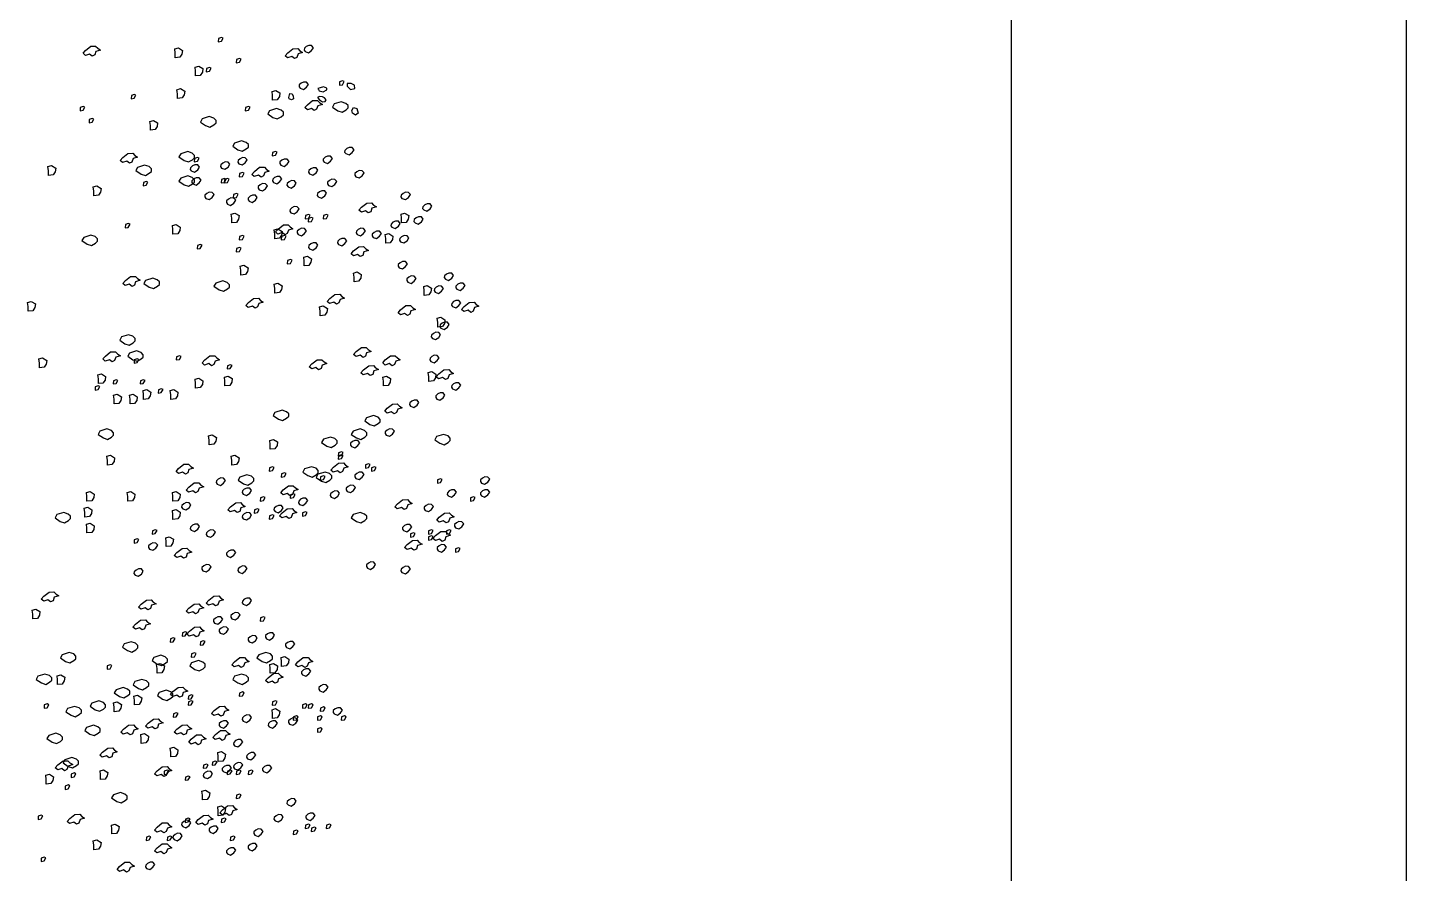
# Model space of a CAD drawing. Header units: millimetres. Extents: x 462666 to 1244237, y 2328025 to 3795663.
# Drawn here: x 1166056 to 1170595, y 2843573 to 2846356 of the extents above; entities that cross this region are included whole.
import ezdxf

# ---------------------------------------------------------------- set-up
doc = ezdxf.new("R2010")
doc.units = ezdxf.units.MM
doc.layers.add('arbre', color=250, linetype='Continuous')

# ---------------------------------------------------------------- blocks, each defined once
blk = doc.blocks.new('arbre3')
at = {"layer": 'arbre', "color": 252}
for points in [[(263.257, 32.114), (263.296, 32.121), (263.318, 32.16), (263.296, 32.169), (263.259, 32.156)], [(261.587, 32.006), (261.652, 32.058), (261.713, 32.06), (261.739, 32.032), (261.774, 32.01), (261.717, 31.993), (261.702, 31.949), (261.671, 31.934), (261.637, 31.96), (261.585, 31.943), (261.554, 31.969)], [(262.715, 31.913), (262.715, 31.971), (262.709, 32.024), (262.755, 32.037), (262.807, 32.004), (262.8, 31.958), (262.774, 31.919)], [(264.132, 31.974), (264.197, 32.026), (264.258, 32.028), (264.284, 32), (264.319, 31.978), (264.263, 31.961), (264.247, 31.917), (264.217, 31.902), (264.182, 31.928), (264.13, 31.911), (264.1, 31.937)], [(264.353, 31.991), (264.394, 31.976), (264.433, 32.004), (264.457, 32.039), (264.433, 32.067), (264.396, 32.069), (264.366, 32.054), (264.342, 32.032), (264.34, 32.01)], [(262.972, 31.685), (262.972, 31.744), (262.965, 31.796), (263.011, 31.809), (263.063, 31.776), (263.057, 31.731), (263.031, 31.691)], [(263.106, 31.736), (263.145, 31.743), (263.166, 31.782), (263.145, 31.791), (263.108, 31.778)], [(263.484, 31.85), (263.523, 31.856), (263.545, 31.895), (263.523, 31.904), (263.486, 31.891)], [(264.287, 31.528), (264.329, 31.513), (264.368, 31.541), (264.392, 31.576), (264.368, 31.604), (264.331, 31.607), (264.3, 31.591), (264.277, 31.57), (264.274, 31.548)], [(264.783, 31.567), (264.822, 31.574), (264.844, 31.613), (264.822, 31.622), (264.785, 31.609)], [(262.16, 31.396), (262.199, 31.403), (262.221, 31.442), (262.199, 31.45), (262.163, 31.437)], [(262.744, 31.4), (262.744, 31.459), (262.737, 31.511), (262.783, 31.524), (262.835, 31.491), (262.829, 31.446), (262.803, 31.407)], [(263.942, 31.378), (263.942, 31.437), (263.936, 31.489), (263.981, 31.502), (264.033, 31.47), (264.027, 31.424), (264.001, 31.385)], [(264.148, 31.411), (264.159, 31.461), (264.187, 31.457), (264.2, 31.428), (264.203, 31.396), (264.181, 31.385), (264.15, 31.394)], [(264.526, 31.496), (264.579, 31.483), (264.626, 31.509), (264.624, 31.53), (264.581, 31.548), (264.54, 31.535), (264.513, 31.526), (264.518, 31.513)], [(264.881, 31.554), (264.924, 31.513), (264.979, 31.524), (264.974, 31.567), (264.931, 31.589), (264.881, 31.587)], [(261.518, 31.245), (261.557, 31.251), (261.578, 31.291), (261.557, 31.299), (261.52, 31.286)], [(263.597, 31.245), (263.636, 31.251), (263.658, 31.291), (263.636, 31.299), (263.599, 31.286)], [(263.946, 31.16), (264.001, 31.143), (264.051, 31.171), (264.077, 31.195), (264.077, 31.226), (264.048, 31.254), (263.992, 31.273), (263.903, 31.245), (263.881, 31.206)], [(264.381, 31.322), (264.446, 31.374), (264.507, 31.376), (264.533, 31.348), (264.568, 31.326), (264.511, 31.309), (264.496, 31.265), (264.466, 31.25), (264.431, 31.276), (264.379, 31.259), (264.348, 31.285)], [(264.531, 31.381), (264.568, 31.357), (264.603, 31.363), (264.616, 31.385), (264.596, 31.407), (264.57, 31.422), (264.533, 31.424), (264.507, 31.411)], [(264.761, 31.246), (264.816, 31.229), (264.866, 31.257), (264.892, 31.281), (264.892, 31.311), (264.863, 31.339), (264.807, 31.359), (264.718, 31.331), (264.696, 31.292)], [(264.939, 31.248), (264.959, 31.287), (265.004, 31.274), (265.017, 31.215), (264.985, 31.189), (264.946, 31.215)], [(261.631, 31.094), (261.67, 31.1), (261.692, 31.139), (261.67, 31.148), (261.633, 31.135)], [(262.402, 31.001), (262.402, 31.06), (262.395, 31.112), (262.441, 31.125), (262.493, 31.092), (262.487, 31.047), (262.461, 31.008)], [(263.098, 31.059), (263.153, 31.041), (263.203, 31.07), (263.229, 31.094), (263.229, 31.124), (263.201, 31.152), (263.144, 31.172), (263.055, 31.144), (263.033, 31.104)], [(263.505, 30.754), (263.56, 30.736), (263.61, 30.765), (263.636, 30.788), (263.636, 30.819), (263.608, 30.847), (263.551, 30.867), (263.462, 30.838), (263.44, 30.799)], [(264.863, 30.706), (264.904, 30.69), (264.943, 30.719), (264.967, 30.753), (264.943, 30.782), (264.906, 30.784), (264.876, 30.769), (264.852, 30.747), (264.849, 30.725)], [(262.055, 30.656), (262.12, 30.709), (262.181, 30.711), (262.207, 30.682), (262.242, 30.661), (262.185, 30.643), (262.17, 30.6), (262.14, 30.585), (262.105, 30.611), (262.053, 30.593), (262.022, 30.619)], [(262.285, 30.449), (262.339, 30.431), (262.389, 30.459), (262.415, 30.483), (262.415, 30.514), (262.387, 30.542), (262.33, 30.562), (262.241, 30.533), (262.219, 30.494)], [(262.827, 30.618), (262.881, 30.601), (262.931, 30.629), (262.958, 30.653), (262.958, 30.683), (262.929, 30.712), (262.873, 30.731), (262.784, 30.703), (262.762, 30.664)], [(262.918, 30.488), (262.959, 30.472), (262.998, 30.501), (263.022, 30.535), (262.998, 30.564), (262.961, 30.566), (262.931, 30.551), (262.907, 30.529), (262.905, 30.507)], [(262.954, 30.602), (262.994, 30.609), (263.015, 30.648), (262.994, 30.657), (262.957, 30.644)], [(263.299, 30.524), (263.341, 30.509), (263.38, 30.537), (263.404, 30.572), (263.38, 30.6), (263.343, 30.602), (263.313, 30.587), (263.289, 30.565), (263.286, 30.543)], [(263.518, 30.578), (263.559, 30.563), (263.598, 30.591), (263.622, 30.626), (263.598, 30.654), (263.561, 30.657), (263.531, 30.641), (263.507, 30.62), (263.505, 30.598)], [(263.937, 30.678), (263.977, 30.685), (263.998, 30.724), (263.977, 30.732), (263.94, 30.719)], [(264.045, 30.56), (264.086, 30.545), (264.125, 30.573), (264.149, 30.608), (264.125, 30.636), (264.088, 30.638), (264.058, 30.623), (264.034, 30.602), (264.032, 30.58)], [(264.59, 30.597), (264.631, 30.581), (264.67, 30.61), (264.694, 30.644), (264.67, 30.673), (264.633, 30.675), (264.603, 30.66), (264.579, 30.638), (264.577, 30.616)], [(261.12, 30.432), (261.12, 30.49), (261.113, 30.542), (261.159, 30.555), (261.211, 30.523), (261.204, 30.477), (261.178, 30.438)], [(262.827, 30.313), (262.881, 30.296), (262.931, 30.324), (262.958, 30.348), (262.958, 30.378), (262.929, 30.406), (262.873, 30.426), (262.784, 30.398), (262.762, 30.359)], [(262.936, 30.324), (262.977, 30.309), (263.016, 30.337), (263.04, 30.372), (263.016, 30.4), (262.979, 30.402), (262.949, 30.387), (262.925, 30.365), (262.923, 30.344)], [(263.295, 30.338), (263.334, 30.344), (263.356, 30.383), (263.334, 30.392), (263.297, 30.379)], [(263.332, 30.338), (263.372, 30.344), (263.393, 30.383), (263.372, 30.392), (263.335, 30.379)], [(263.522, 30.413), (263.561, 30.42), (263.582, 30.459), (263.561, 30.468), (263.524, 30.455)], [(263.712, 30.481), (263.777, 30.534), (263.838, 30.536), (263.864, 30.507), (263.898, 30.486), (263.842, 30.468), (263.827, 30.425), (263.796, 30.41), (263.762, 30.436), (263.709, 30.418), (263.679, 30.444)], [(263.954, 30.342), (263.995, 30.327), (264.034, 30.355), (264.058, 30.39), (264.034, 30.418), (263.997, 30.42), (263.967, 30.405), (263.943, 30.384), (263.941, 30.362)], [(264.408, 30.451), (264.449, 30.436), (264.489, 30.464), (264.512, 30.499), (264.489, 30.527), (264.452, 30.529), (264.421, 30.514), (264.397, 30.493), (264.395, 30.471)], [(264.99, 30.415), (265.031, 30.4), (265.07, 30.428), (265.094, 30.463), (265.07, 30.491), (265.033, 30.493), (265.003, 30.478), (264.979, 30.456), (264.977, 30.434)], [(261.69, 30.175), (261.69, 30.234), (261.683, 30.286), (261.729, 30.299), (261.781, 30.266), (261.774, 30.221), (261.748, 30.182)], [(262.312, 30.3), (262.351, 30.307), (262.372, 30.346), (262.351, 30.354), (262.314, 30.341)], [(263.1, 30.142), (263.141, 30.127), (263.18, 30.155), (263.204, 30.19), (263.18, 30.218), (263.143, 30.221), (263.113, 30.205), (263.089, 30.184), (263.087, 30.162)], [(263.772, 30.251), (263.813, 30.236), (263.852, 30.264), (263.876, 30.299), (263.852, 30.327), (263.815, 30.33), (263.785, 30.314), (263.761, 30.293), (263.759, 30.271)], [(264.136, 30.288), (264.177, 30.273), (264.216, 30.301), (264.24, 30.336), (264.216, 30.364), (264.179, 30.366), (264.149, 30.351), (264.125, 30.329), (264.122, 30.307)], [(264.517, 30.161), (264.558, 30.145), (264.598, 30.174), (264.622, 30.208), (264.598, 30.237), (264.561, 30.239), (264.53, 30.224), (264.506, 30.202), (264.504, 30.18)], [(264.644, 30.306), (264.686, 30.291), (264.725, 30.319), (264.749, 30.354), (264.725, 30.382), (264.688, 30.384), (264.657, 30.369), (264.634, 30.347), (264.631, 30.325)], [(265.571, 30.142), (265.613, 30.127), (265.652, 30.155), (265.676, 30.19), (265.652, 30.218), (265.615, 30.221), (265.584, 30.205), (265.56, 30.184), (265.558, 30.162)], [(263.372, 30.07), (263.413, 30.055), (263.453, 30.083), (263.477, 30.118), (263.453, 30.146), (263.416, 30.148), (263.385, 30.133), (263.361, 30.111), (263.359, 30.089)], [(263.446, 30.149), (263.485, 30.155), (263.507, 30.195), (263.485, 30.203), (263.448, 30.19)], [(263.645, 30.106), (263.686, 30.091), (263.725, 30.119), (263.749, 30.154), (263.725, 30.182), (263.688, 30.184), (263.658, 30.169), (263.634, 30.147), (263.632, 30.126)], [(265.061, 30.032), (265.127, 30.084), (265.187, 30.086), (265.214, 30.058), (265.248, 30.036), (265.192, 30.019), (265.177, 29.975), (265.146, 29.96), (265.111, 29.986), (265.059, 29.969), (265.029, 29.995)], [(265.844, 29.997), (265.885, 29.982), (265.924, 30.01), (265.948, 30.045), (265.924, 30.073), (265.887, 30.075), (265.857, 30.06), (265.833, 30.038), (265.831, 30.017)], [(263.428, 29.833), (263.428, 29.892), (263.421, 29.944), (263.467, 29.957), (263.519, 29.925), (263.513, 29.879), (263.487, 29.84)], [(264.172, 29.961), (264.213, 29.946), (264.252, 29.974), (264.276, 30.009), (264.252, 30.037), (264.215, 30.039), (264.185, 30.024), (264.161, 30.002), (264.159, 29.98)], [(264.353, 29.884), (264.393, 29.891), (264.414, 29.93), (264.393, 29.939), (264.356, 29.926)], [(264.391, 29.847), (264.43, 29.853), (264.452, 29.892), (264.43, 29.901), (264.393, 29.888)], [(264.58, 29.884), (264.619, 29.891), (264.641, 29.93), (264.619, 29.939), (264.582, 29.926)], [(265.565, 29.833), (265.565, 29.892), (265.559, 29.944), (265.604, 29.957), (265.656, 29.925), (265.65, 29.879), (265.624, 29.84)], [(265.735, 29.834), (265.776, 29.818), (265.815, 29.847), (265.839, 29.881), (265.815, 29.91), (265.778, 29.912), (265.748, 29.897), (265.724, 29.875), (265.722, 29.853)], [(262.085, 29.771), (262.124, 29.777), (262.146, 29.817), (262.124, 29.825), (262.087, 29.812)], [(262.687, 29.691), (262.687, 29.75), (262.68, 29.802), (262.726, 29.815), (262.778, 29.782), (262.772, 29.737), (262.746, 29.697)], [(263.969, 29.634), (263.969, 29.693), (263.963, 29.745), (264.008, 29.758), (264.061, 29.725), (264.054, 29.68), (264.028, 29.64)], [(264.011, 29.757), (264.077, 29.809), (264.138, 29.811), (264.164, 29.783), (264.198, 29.761), (264.142, 29.744), (264.127, 29.7), (264.096, 29.685), (264.061, 29.711), (264.009, 29.694), (263.979, 29.72)], [(264.263, 29.688), (264.304, 29.673), (264.343, 29.701), (264.367, 29.736), (264.343, 29.764), (264.306, 29.766), (264.276, 29.751), (264.252, 29.729), (264.25, 29.708)], [(265.008, 29.688), (265.049, 29.673), (265.088, 29.701), (265.112, 29.736), (265.088, 29.764), (265.051, 29.766), (265.021, 29.751), (264.997, 29.729), (264.995, 29.708)], [(265.208, 29.652), (265.249, 29.637), (265.288, 29.665), (265.312, 29.7), (265.288, 29.728), (265.251, 29.73), (265.221, 29.715), (265.197, 29.693), (265.195, 29.671)], [(265.366, 29.577), (265.366, 29.636), (265.359, 29.688), (265.405, 29.701), (265.457, 29.668), (265.45, 29.623), (265.424, 29.584)], [(265.444, 29.779), (265.485, 29.764), (265.525, 29.792), (265.548, 29.827), (265.525, 29.855), (265.488, 29.857), (265.457, 29.842), (265.433, 29.82), (265.431, 29.799)], [(261.606, 29.567), (261.661, 29.55), (261.711, 29.578), (261.737, 29.602), (261.737, 29.632), (261.708, 29.661), (261.652, 29.68), (261.563, 29.652), (261.541, 29.613)], [(262.992, 29.506), (263.031, 29.513), (263.053, 29.552), (263.031, 29.561), (262.994, 29.548)], [(263.484, 29.469), (263.523, 29.475), (263.545, 29.514), (263.523, 29.523), (263.486, 29.51)], [(263.522, 29.62), (263.561, 29.626), (263.582, 29.665), (263.561, 29.674), (263.524, 29.661)], [(264.051, 29.62), (264.09, 29.626), (264.112, 29.665), (264.09, 29.674), (264.053, 29.661)], [(264.408, 29.507), (264.449, 29.491), (264.489, 29.52), (264.512, 29.554), (264.489, 29.583), (264.452, 29.585), (264.421, 29.57), (264.397, 29.548), (264.395, 29.526)], [(264.772, 29.561), (264.813, 29.546), (264.852, 29.574), (264.876, 29.609), (264.852, 29.637), (264.815, 29.639), (264.785, 29.624), (264.761, 29.602), (264.759, 29.581)], [(264.961, 29.482), (265.027, 29.534), (265.087, 29.536), (265.114, 29.508), (265.148, 29.486), (265.092, 29.469), (265.077, 29.425), (265.046, 29.41), (265.011, 29.436), (264.959, 29.419), (264.929, 29.445)], [(265.553, 29.597), (265.594, 29.582), (265.634, 29.61), (265.658, 29.645), (265.634, 29.673), (265.597, 29.676), (265.566, 29.66), (265.542, 29.639), (265.54, 29.617)], [(264.127, 29.317), (264.166, 29.324), (264.187, 29.363), (264.166, 29.372), (264.129, 29.359)], [(264.34, 29.292), (264.34, 29.351), (264.333, 29.403), (264.379, 29.416), (264.431, 29.383), (264.425, 29.338), (264.398, 29.299)], [(265.535, 29.27), (265.576, 29.255), (265.615, 29.283), (265.639, 29.318), (265.615, 29.346), (265.578, 29.349), (265.548, 29.333), (265.524, 29.312), (265.522, 29.29)], [(263.542, 29.178), (263.542, 29.237), (263.535, 29.289), (263.581, 29.302), (263.633, 29.269), (263.627, 29.224), (263.601, 29.185)], [(264.967, 29.093), (264.967, 29.151), (264.96, 29.203), (265.006, 29.217), (265.058, 29.184), (265.051, 29.138), (265.025, 29.099)], [(266.117, 29.125), (266.158, 29.11), (266.197, 29.138), (266.221, 29.173), (266.197, 29.201), (266.16, 29.203), (266.13, 29.188), (266.106, 29.166), (266.104, 29.145)], [(262.087, 29.107), (262.152, 29.159), (262.213, 29.161), (262.239, 29.133), (262.274, 29.111), (262.217, 29.094), (262.202, 29.051), (262.171, 29.035), (262.137, 29.061), (262.084, 29.044), (262.054, 29.07)], [(262.386, 29.025), (262.441, 29.008), (262.491, 29.036), (262.517, 29.06), (262.517, 29.09), (262.488, 29.118), (262.432, 29.138), (262.343, 29.11), (262.321, 29.071)], [(263.268, 28.991), (263.322, 28.974), (263.372, 29.002), (263.398, 29.026), (263.398, 29.056), (263.37, 29.084), (263.314, 29.104), (263.225, 29.076), (263.203, 29.037)], [(263.969, 28.95), (263.969, 29.009), (263.963, 29.061), (264.008, 29.074), (264.061, 29.042), (264.054, 28.996), (264.028, 28.957)], [(265.644, 29.089), (265.685, 29.073), (265.724, 29.102), (265.748, 29.136), (265.724, 29.165), (265.688, 29.167), (265.657, 29.152), (265.633, 29.13), (265.631, 29.108)], [(265.85, 28.922), (265.85, 28.98), (265.844, 29.033), (265.889, 29.046), (265.941, 29.013), (265.935, 28.967), (265.909, 28.928)], [(265.989, 28.961), (266.031, 28.946), (266.07, 28.975), (266.094, 29.009), (266.07, 29.038), (266.033, 29.04), (266.002, 29.025), (265.979, 29.003), (265.976, 28.981)], [(266.262, 28.998), (266.303, 28.983), (266.342, 29.011), (266.366, 29.046), (266.342, 29.074), (266.305, 29.076), (266.275, 29.061), (266.251, 29.039), (266.249, 29.017)], [(260.863, 28.722), (260.863, 28.781), (260.857, 28.833), (260.902, 28.846), (260.954, 28.814), (260.948, 28.768), (260.922, 28.729)], [(263.637, 28.832), (263.702, 28.884), (263.763, 28.887), (263.789, 28.858), (263.823, 28.837), (263.767, 28.819), (263.752, 28.776), (263.721, 28.76), (263.687, 28.787), (263.634, 28.769), (263.604, 28.795)], [(264.661, 28.882), (264.727, 28.934), (264.788, 28.936), (264.814, 28.908), (264.848, 28.887), (264.792, 28.869), (264.777, 28.826), (264.746, 28.81), (264.711, 28.837), (264.659, 28.819), (264.629, 28.845)], [(266.207, 28.78), (266.249, 28.765), (266.288, 28.793), (266.312, 28.828), (266.288, 28.856), (266.251, 28.858), (266.221, 28.843), (266.197, 28.821), (266.194, 28.799)], [(266.353, 28.78), (266.418, 28.832), (266.479, 28.834), (266.505, 28.806), (266.54, 28.784), (266.483, 28.767), (266.468, 28.723), (266.438, 28.708), (266.403, 28.734), (266.351, 28.717), (266.32, 28.743)], [(264.539, 28.665), (264.539, 28.724), (264.533, 28.776), (264.578, 28.789), (264.631, 28.757), (264.624, 28.711), (264.598, 28.672)], [(265.554, 28.74), (265.619, 28.792), (265.68, 28.794), (265.706, 28.766), (265.741, 28.744), (265.684, 28.727), (265.669, 28.683), (265.639, 28.668), (265.604, 28.694), (265.552, 28.677), (265.521, 28.703)], [(266.021, 28.523), (266.021, 28.582), (266.015, 28.634), (266.06, 28.647), (266.112, 28.614), (266.106, 28.569), (266.08, 28.53)], [(266.062, 28.507), (266.103, 28.492), (266.142, 28.52), (266.166, 28.555), (266.142, 28.583), (266.106, 28.586), (266.075, 28.57), (266.051, 28.549), (266.049, 28.527)], [(262.081, 28.313), (262.135, 28.296), (262.185, 28.324), (262.211, 28.348), (262.211, 28.378), (262.183, 28.406), (262.127, 28.426), (262.038, 28.398), (262.016, 28.359)], [(265.953, 28.38), (265.994, 28.365), (266.033, 28.393), (266.057, 28.428), (266.033, 28.456), (265.996, 28.458), (265.966, 28.443), (265.942, 28.421), (265.94, 28.4)], [(261.006, 28.01), (261.006, 28.069), (260.999, 28.121), (261.045, 28.134), (261.097, 28.101), (261.09, 28.056), (261.064, 28.017)], [(261.837, 28.158), (261.902, 28.21), (261.963, 28.212), (261.989, 28.184), (262.024, 28.162), (261.967, 28.144), (261.952, 28.101), (261.921, 28.086), (261.887, 28.112), (261.834, 28.095), (261.804, 28.121)], [(262.183, 28.11), (262.237, 28.092), (262.287, 28.121), (262.313, 28.144), (262.313, 28.175), (262.285, 28.203), (262.228, 28.223), (262.139, 28.194), (262.118, 28.155)], [(262.728, 28.108), (262.767, 28.114), (262.788, 28.154), (262.767, 28.162), (262.73, 28.149)], [(263.087, 28.108), (263.152, 28.16), (263.213, 28.162), (263.239, 28.134), (263.273, 28.112), (263.217, 28.095), (263.202, 28.051), (263.171, 28.036), (263.137, 28.062), (263.084, 28.045), (263.054, 28.071)], [(264.995, 28.213), (265.06, 28.265), (265.121, 28.267), (265.147, 28.239), (265.182, 28.217), (265.125, 28.2), (265.11, 28.156), (265.08, 28.141), (265.045, 28.167), (264.993, 28.15), (264.962, 28.176)], [(265.361, 28.108), (265.427, 28.16), (265.487, 28.162), (265.514, 28.134), (265.548, 28.112), (265.492, 28.095), (265.477, 28.051), (265.446, 28.036), (265.411, 28.062), (265.359, 28.045), (265.329, 28.071)], [(265.935, 28.089), (265.976, 28.074), (266.015, 28.102), (266.039, 28.137), (266.015, 28.165), (265.978, 28.168), (265.948, 28.152), (265.924, 28.131), (265.922, 28.109)], [(262.198, 28.07), (262.237, 28.077), (262.259, 28.116), (262.237, 28.124), (262.2, 28.111)], [(263.37, 27.995), (263.409, 28.001), (263.431, 28.04), (263.409, 28.049), (263.372, 28.036)], [(264.436, 28.058), (264.502, 28.11), (264.563, 28.112), (264.589, 28.084), (264.623, 28.062), (264.567, 28.045), (264.552, 28.001), (264.521, 27.986), (264.486, 28.012), (264.434, 27.995), (264.404, 28.021)], [(265.086, 27.983), (265.152, 28.035), (265.212, 28.037), (265.239, 28.009), (265.273, 27.987), (265.217, 27.97), (265.202, 27.926), (265.171, 27.911), (265.136, 27.937), (265.084, 27.92), (265.054, 27.946)], [(265.907, 27.839), (265.907, 27.898), (265.901, 27.95), (265.946, 27.963), (265.998, 27.931), (265.992, 27.885), (265.966, 27.846)], [(266.033, 27.933), (266.099, 27.985), (266.159, 27.987), (266.186, 27.959), (266.22, 27.937), (266.164, 27.92), (266.149, 27.877), (266.118, 27.861), (266.083, 27.888), (266.031, 27.87), (266.001, 27.896)], [(261.707, 27.73), (261.746, 27.737), (261.767, 27.776), (261.746, 27.784), (261.709, 27.771)], [(261.747, 27.811), (261.747, 27.87), (261.74, 27.922), (261.786, 27.935), (261.838, 27.902), (261.831, 27.856), (261.805, 27.817)], [(261.933, 27.806), (261.973, 27.812), (261.994, 27.851), (261.973, 27.86), (261.936, 27.847)], [(262.274, 27.806), (262.313, 27.812), (262.335, 27.851), (262.313, 27.86), (262.276, 27.847)], [(262.972, 27.754), (262.972, 27.813), (262.965, 27.865), (263.011, 27.878), (263.063, 27.845), (263.057, 27.8), (263.031, 27.76)], [(263.342, 27.782), (263.342, 27.841), (263.336, 27.893), (263.382, 27.906), (263.434, 27.874), (263.427, 27.828), (263.401, 27.789)], [(265.337, 27.782), (265.337, 27.841), (265.331, 27.893), (265.376, 27.906), (265.428, 27.874), (265.422, 27.828), (265.396, 27.789)], [(266.207, 27.744), (266.249, 27.729), (266.288, 27.757), (266.312, 27.792), (266.288, 27.82), (266.251, 27.822), (266.221, 27.807), (266.197, 27.786), (266.194, 27.764)], [(261.946, 27.555), (261.946, 27.613), (261.94, 27.665), (261.985, 27.678), (262.037, 27.646), (262.031, 27.6), (262.005, 27.561)], [(262.146, 27.555), (262.146, 27.613), (262.139, 27.665), (262.185, 27.678), (262.237, 27.646), (262.23, 27.6), (262.204, 27.561)], [(262.317, 27.611), (262.317, 27.67), (262.31, 27.722), (262.356, 27.735), (262.408, 27.703), (262.401, 27.657), (262.375, 27.618)], [(262.501, 27.692), (262.54, 27.699), (262.562, 27.738), (262.54, 27.747), (262.503, 27.733)], [(262.658, 27.611), (262.658, 27.67), (262.652, 27.722), (262.698, 27.735), (262.75, 27.703), (262.743, 27.657), (262.717, 27.618)], [(266.008, 27.617), (266.049, 27.602), (266.088, 27.63), (266.112, 27.665), (266.088, 27.693), (266.051, 27.695), (266.021, 27.68), (265.997, 27.658), (265.995, 27.637)], [(264.014, 27.364), (264.068, 27.347), (264.118, 27.375), (264.144, 27.399), (264.144, 27.429), (264.116, 27.457), (264.06, 27.477), (263.971, 27.449), (263.949, 27.41)], [(265.386, 27.502), (265.452, 27.554), (265.512, 27.556), (265.538, 27.528), (265.573, 27.506), (265.517, 27.489), (265.502, 27.445), (265.471, 27.43), (265.436, 27.456), (265.384, 27.439), (265.354, 27.465)], [(265.68, 27.526), (265.722, 27.511), (265.761, 27.539), (265.785, 27.574), (265.761, 27.602), (265.724, 27.604), (265.693, 27.589), (265.67, 27.568), (265.667, 27.546)], [(265.167, 27.296), (265.221, 27.279), (265.271, 27.307), (265.297, 27.331), (265.297, 27.361), (265.269, 27.39), (265.213, 27.409), (265.124, 27.381), (265.102, 27.342)], [(261.81, 27.127), (261.864, 27.109), (261.914, 27.137), (261.94, 27.161), (261.94, 27.192), (261.912, 27.22), (261.855, 27.24), (261.766, 27.211), (261.745, 27.172)], [(263.143, 27.042), (263.143, 27.1), (263.136, 27.153), (263.182, 27.166), (263.234, 27.133), (263.228, 27.087), (263.202, 27.048)], [(263.912, 26.985), (263.912, 27.043), (263.906, 27.096), (263.951, 27.109), (264.004, 27.076), (263.997, 27.03), (263.971, 26.991)], [(264.624, 27.025), (264.679, 27.008), (264.729, 27.036), (264.755, 27.06), (264.755, 27.09), (264.727, 27.118), (264.67, 27.138), (264.581, 27.11), (264.559, 27.071)], [(264.935, 27.018), (264.977, 27.002), (265.016, 27.031), (265.04, 27.065), (265.016, 27.094), (264.979, 27.096), (264.948, 27.081), (264.924, 27.059), (264.922, 27.037)], [(264.997, 27.127), (265.052, 27.109), (265.102, 27.137), (265.128, 27.161), (265.128, 27.192), (265.1, 27.22), (265.043, 27.24), (264.954, 27.211), (264.932, 27.172)], [(265.371, 27.163), (265.413, 27.148), (265.452, 27.176), (265.476, 27.211), (265.452, 27.239), (265.415, 27.241), (265.384, 27.226), (265.361, 27.204), (265.358, 27.182)], [(266.049, 27.059), (266.103, 27.041), (266.153, 27.07), (266.179, 27.094), (266.179, 27.124), (266.151, 27.152), (266.094, 27.172), (266.005, 27.144), (265.984, 27.104)], [(264.769, 26.898), (264.808, 26.905), (264.83, 26.944), (264.808, 26.953), (264.771, 26.94)], [(264.769, 26.861), (264.808, 26.867), (264.83, 26.906), (264.808, 26.915), (264.771, 26.902)], [(261.861, 26.785), (261.861, 26.844), (261.854, 26.896), (261.9, 26.909), (261.952, 26.877), (261.945, 26.831), (261.919, 26.792)], [(262.758, 26.743), (262.823, 26.795), (262.884, 26.798), (262.91, 26.769), (262.945, 26.748), (262.888, 26.73), (262.873, 26.687), (262.843, 26.672), (262.808, 26.698), (262.756, 26.68), (262.725, 26.706)], [(263.428, 26.785), (263.428, 26.844), (263.421, 26.896), (263.467, 26.909), (263.519, 26.877), (263.513, 26.831), (263.487, 26.792)], [(263.9, 26.71), (263.939, 26.716), (263.961, 26.755), (263.939, 26.764), (263.902, 26.751)], [(264.387, 26.652), (264.441, 26.635), (264.491, 26.663), (264.517, 26.687), (264.517, 26.717), (264.489, 26.745), (264.433, 26.765), (264.344, 26.737), (264.322, 26.698)], [(264.707, 26.759), (264.772, 26.811), (264.833, 26.814), (264.859, 26.785), (264.894, 26.764), (264.838, 26.746), (264.822, 26.703), (264.792, 26.688), (264.757, 26.714), (264.705, 26.696), (264.675, 26.722)], [(265.11, 26.747), (265.149, 26.754), (265.17, 26.793), (265.149, 26.802), (265.112, 26.789)], [(265.185, 26.71), (265.224, 26.716), (265.246, 26.755), (265.224, 26.764), (265.187, 26.751)], [(263.245, 26.545), (263.286, 26.53), (263.325, 26.558), (263.349, 26.593), (263.325, 26.621), (263.288, 26.623), (263.258, 26.608), (263.234, 26.586), (263.232, 26.565)], [(263.573, 26.55), (263.628, 26.533), (263.678, 26.561), (263.704, 26.585), (263.704, 26.616), (263.675, 26.644), (263.619, 26.663), (263.53, 26.635), (263.508, 26.596)], [(264.051, 26.634), (264.09, 26.64), (264.112, 26.68), (264.09, 26.688), (264.053, 26.675)], [(264.557, 26.584), (264.611, 26.567), (264.661, 26.595), (264.687, 26.619), (264.687, 26.649), (264.659, 26.678), (264.602, 26.697), (264.513, 26.669), (264.491, 26.63)], [(264.542, 26.596), (264.582, 26.603), (264.603, 26.642), (264.582, 26.65), (264.545, 26.637)], [(264.99, 26.618), (265.031, 26.603), (265.07, 26.631), (265.094, 26.666), (265.07, 26.694), (265.033, 26.696), (265.003, 26.681), (264.979, 26.659), (264.977, 26.637)], [(266.017, 26.558), (266.056, 26.565), (266.078, 26.604), (266.056, 26.613), (266.019, 26.6)], [(266.571, 26.559), (266.612, 26.544), (266.651, 26.572), (266.675, 26.607), (266.651, 26.635), (266.614, 26.637), (266.584, 26.622), (266.56, 26.6), (266.558, 26.579)], [(261.604, 26.33), (261.604, 26.388), (261.598, 26.44), (261.643, 26.453), (261.695, 26.421), (261.689, 26.375), (261.663, 26.336)], [(262.117, 26.33), (262.117, 26.388), (262.111, 26.44), (262.156, 26.453), (262.208, 26.421), (262.202, 26.375), (262.176, 26.336)], [(262.687, 26.33), (262.687, 26.388), (262.68, 26.44), (262.726, 26.453), (262.778, 26.421), (262.772, 26.375), (262.746, 26.336)], [(262.887, 26.508), (262.952, 26.56), (263.013, 26.563), (263.039, 26.534), (263.074, 26.513), (263.017, 26.495), (263.002, 26.452), (262.971, 26.437), (262.937, 26.463), (262.884, 26.445), (262.854, 26.471)], [(263.572, 26.418), (263.613, 26.403), (263.653, 26.431), (263.676, 26.466), (263.653, 26.494), (263.616, 26.496), (263.585, 26.481), (263.561, 26.459), (263.559, 26.438)], [(264.076, 26.472), (264.141, 26.524), (264.202, 26.526), (264.228, 26.498), (264.263, 26.476), (264.207, 26.459), (264.191, 26.415), (264.161, 26.4), (264.126, 26.426), (264.074, 26.409), (264.044, 26.435)], [(264.164, 26.369), (264.203, 26.376), (264.225, 26.415), (264.203, 26.424), (264.167, 26.411)], [(264.681, 26.382), (264.722, 26.366), (264.761, 26.395), (264.785, 26.43), (264.761, 26.458), (264.724, 26.46), (264.694, 26.445), (264.67, 26.423), (264.668, 26.401)], [(264.881, 26.454), (264.922, 26.439), (264.961, 26.467), (264.985, 26.502), (264.961, 26.53), (264.924, 26.533), (264.894, 26.517), (264.87, 26.496), (264.868, 26.474)], [(266.153, 26.396), (266.194, 26.38), (266.233, 26.409), (266.257, 26.443), (266.233, 26.472), (266.196, 26.474), (266.166, 26.459), (266.142, 26.437), (266.14, 26.415)], [(266.571, 26.396), (266.612, 26.38), (266.651, 26.409), (266.675, 26.443), (266.651, 26.472), (266.614, 26.474), (266.584, 26.459), (266.56, 26.437), (266.558, 26.415)], [(261.576, 26.13), (261.576, 26.189), (261.569, 26.241), (261.615, 26.254), (261.667, 26.221), (261.66, 26.176), (261.634, 26.137)], [(262.687, 26.102), (262.687, 26.16), (262.68, 26.213), (262.726, 26.226), (262.778, 26.193), (262.772, 26.147), (262.746, 26.108)], [(262.809, 26.236), (262.85, 26.221), (262.889, 26.249), (262.913, 26.284), (262.889, 26.312), (262.852, 26.315), (262.822, 26.299), (262.798, 26.278), (262.796, 26.256)], [(263.412, 26.258), (263.477, 26.311), (263.538, 26.313), (263.564, 26.285), (263.598, 26.263), (263.542, 26.245), (263.527, 26.202), (263.496, 26.187), (263.462, 26.213), (263.409, 26.195), (263.379, 26.222)], [(263.711, 26.18), (263.75, 26.187), (263.771, 26.226), (263.75, 26.235), (263.713, 26.222)], [(263.786, 26.332), (263.825, 26.338), (263.847, 26.377), (263.825, 26.386), (263.788, 26.373)], [(263.972, 26.2), (264.013, 26.185), (264.052, 26.213), (264.076, 26.248), (264.052, 26.276), (264.015, 26.278), (263.985, 26.263), (263.961, 26.241), (263.959, 26.22)], [(264.061, 26.183), (264.127, 26.236), (264.188, 26.238), (264.214, 26.21), (264.248, 26.188), (264.192, 26.17), (264.177, 26.127), (264.146, 26.112), (264.111, 26.138), (264.059, 26.12), (264.029, 26.147)], [(264.281, 26.291), (264.322, 26.276), (264.361, 26.304), (264.385, 26.339), (264.361, 26.367), (264.324, 26.369), (264.294, 26.354), (264.27, 26.332), (264.268, 26.31)], [(265.514, 26.296), (265.579, 26.348), (265.64, 26.35), (265.666, 26.322), (265.701, 26.3), (265.645, 26.283), (265.629, 26.24), (265.599, 26.224), (265.564, 26.251), (265.512, 26.233), (265.482, 26.259)], [(265.862, 26.214), (265.903, 26.199), (265.943, 26.227), (265.966, 26.262), (265.943, 26.29), (265.906, 26.292), (265.875, 26.277), (265.851, 26.255), (265.849, 26.234)], [(266.433, 26.332), (266.472, 26.338), (266.494, 26.377), (266.472, 26.386), (266.435, 26.373)], [(261.267, 26.076), (261.322, 26.058), (261.372, 26.087), (261.398, 26.111), (261.398, 26.141), (261.369, 26.169), (261.313, 26.189), (261.224, 26.161), (261.202, 26.121)], [(261.604, 25.931), (261.604, 25.989), (261.598, 26.042), (261.643, 26.055), (261.695, 26.022), (261.689, 25.976), (261.663, 25.937)], [(263.572, 26.109), (263.613, 26.094), (263.653, 26.122), (263.676, 26.157), (263.653, 26.185), (263.616, 26.187), (263.585, 26.172), (263.561, 26.15), (263.559, 26.129)], [(263.9, 26.105), (263.939, 26.111), (263.961, 26.15), (263.939, 26.159), (263.902, 26.146)], [(264.316, 26.143), (264.355, 26.149), (264.376, 26.188), (264.355, 26.197), (264.318, 26.184)], [(264.997, 26.076), (265.052, 26.058), (265.102, 26.087), (265.128, 26.111), (265.128, 26.141), (265.1, 26.169), (265.043, 26.189), (264.954, 26.161), (264.932, 26.121)], [(266.041, 26.128), (266.107, 26.181), (266.167, 26.183), (266.194, 26.155), (266.228, 26.133), (266.172, 26.115), (266.157, 26.072), (266.126, 26.057), (266.091, 26.083), (266.039, 26.065), (266.009, 26.092)], [(266.244, 25.996), (266.285, 25.981), (266.324, 26.009), (266.348, 26.044), (266.324, 26.072), (266.287, 26.074), (266.257, 26.059), (266.233, 26.037), (266.231, 26.016)], [(262.425, 25.916), (262.464, 25.922), (262.486, 25.961), (262.464, 25.97), (262.427, 25.957)], [(262.601, 25.76), (262.601, 25.819), (262.595, 25.871), (262.641, 25.884), (262.693, 25.851), (262.686, 25.806), (262.66, 25.766)], [(262.918, 25.964), (262.959, 25.949), (262.998, 25.977), (263.022, 26.012), (262.998, 26.04), (262.961, 26.042), (262.931, 26.027), (262.907, 26.005), (262.905, 25.983)], [(263.118, 25.891), (263.159, 25.876), (263.198, 25.904), (263.222, 25.939), (263.198, 25.967), (263.161, 25.969), (263.131, 25.954), (263.107, 25.932), (263.105, 25.911)], [(265.59, 25.96), (265.631, 25.944), (265.67, 25.973), (265.694, 26.007), (265.67, 26.036), (265.633, 26.038), (265.603, 26.023), (265.579, 26.001), (265.576, 25.979)], [(265.677, 25.878), (265.716, 25.885), (265.738, 25.924), (265.716, 25.932), (265.679, 25.919)], [(265.904, 25.916), (265.943, 25.922), (265.965, 25.961), (265.943, 25.97), (265.906, 25.957)], [(265.904, 25.84), (265.943, 25.847), (265.965, 25.886), (265.943, 25.895), (265.906, 25.881)], [(265.993, 25.897), (266.059, 25.949), (266.12, 25.951), (266.146, 25.923), (266.18, 25.901), (266.124, 25.884), (266.109, 25.84), (266.078, 25.825), (266.043, 25.851), (265.991, 25.834), (265.961, 25.86)], [(266.131, 25.916), (266.17, 25.922), (266.191, 25.961), (266.17, 25.97), (266.133, 25.957)], [(262.198, 25.802), (262.237, 25.809), (262.259, 25.848), (262.237, 25.857), (262.2, 25.844)], [(262.391, 25.728), (262.432, 25.712), (262.471, 25.741), (262.495, 25.775), (262.471, 25.804), (262.434, 25.806), (262.404, 25.791), (262.38, 25.769), (262.378, 25.747)], [(262.737, 25.684), (262.802, 25.736), (262.863, 25.738), (262.889, 25.71), (262.924, 25.688), (262.867, 25.671), (262.852, 25.627), (262.821, 25.612), (262.787, 25.638), (262.734, 25.621), (262.704, 25.647)], [(263.372, 25.637), (263.413, 25.622), (263.453, 25.65), (263.477, 25.685), (263.453, 25.713), (263.416, 25.715), (263.385, 25.7), (263.361, 25.678), (263.359, 25.656)], [(265.636, 25.784), (265.702, 25.836), (265.762, 25.838), (265.789, 25.81), (265.823, 25.788), (265.767, 25.771), (265.752, 25.727), (265.721, 25.712), (265.686, 25.738), (265.634, 25.721), (265.604, 25.747)], [(266.026, 25.705), (266.067, 25.69), (266.106, 25.718), (266.13, 25.753), (266.106, 25.781), (266.069, 25.784), (266.039, 25.768), (266.015, 25.747), (266.013, 25.725)], [(266.244, 25.689), (266.283, 25.696), (266.305, 25.735), (266.283, 25.743), (266.246, 25.73)], [(263.063, 25.455), (263.104, 25.44), (263.144, 25.468), (263.168, 25.503), (263.144, 25.531), (263.107, 25.533), (263.076, 25.518), (263.052, 25.496), (263.05, 25.475)], [(265.135, 25.487), (265.176, 25.472), (265.216, 25.5), (265.239, 25.535), (265.216, 25.563), (265.179, 25.566), (265.148, 25.55), (265.124, 25.529), (265.122, 25.507)], [(262.209, 25.401), (262.25, 25.385), (262.289, 25.414), (262.313, 25.448), (262.289, 25.477), (262.252, 25.479), (262.222, 25.464), (262.198, 25.442), (262.196, 25.42)], [(263.518, 25.437), (263.559, 25.422), (263.598, 25.45), (263.622, 25.485), (263.598, 25.513), (263.561, 25.515), (263.531, 25.5), (263.507, 25.478), (263.505, 25.457)], [(265.571, 25.433), (265.613, 25.418), (265.652, 25.446), (265.676, 25.481), (265.652, 25.509), (265.615, 25.511), (265.584, 25.496), (265.56, 25.474), (265.558, 25.452)], [(261.062, 25.134), (261.127, 25.186), (261.188, 25.188), (261.214, 25.16), (261.249, 25.138), (261.192, 25.121), (261.177, 25.078), (261.146, 25.062), (261.112, 25.088), (261.06, 25.071), (261.029, 25.097)], [(262.287, 25.034), (262.352, 25.086), (262.413, 25.088), (262.439, 25.06), (262.474, 25.038), (262.417, 25.021), (262.402, 24.978), (262.371, 24.962), (262.337, 24.988), (262.284, 24.971), (262.254, 24.997)], [(262.887, 24.984), (262.952, 25.036), (263.013, 25.038), (263.039, 25.01), (263.074, 24.988), (263.017, 24.971), (263.002, 24.928), (262.971, 24.912), (262.937, 24.938), (262.884, 24.921), (262.854, 24.947)], [(263.137, 25.084), (263.202, 25.136), (263.263, 25.138), (263.289, 25.11), (263.323, 25.088), (263.267, 25.071), (263.252, 25.028), (263.221, 25.012), (263.187, 25.038), (263.134, 25.021), (263.104, 25.047)], [(263.572, 25.033), (263.613, 25.018), (263.653, 25.046), (263.676, 25.081), (263.653, 25.109), (263.616, 25.111), (263.585, 25.096), (263.561, 25.074), (263.559, 25.053)], [(260.92, 24.848), (260.92, 24.907), (260.914, 24.959), (260.959, 24.972), (261.011, 24.94), (261.005, 24.894), (260.979, 24.855)], [(262.215, 24.782), (262.28, 24.834), (262.341, 24.836), (262.367, 24.808), (262.402, 24.786), (262.345, 24.769), (262.33, 24.725), (262.3, 24.71), (262.265, 24.736), (262.213, 24.719), (262.182, 24.745)], [(263.209, 24.797), (263.25, 24.782), (263.289, 24.81), (263.313, 24.845), (263.289, 24.873), (263.252, 24.875), (263.222, 24.86), (263.198, 24.838), (263.196, 24.817)], [(263.427, 24.851), (263.468, 24.836), (263.507, 24.864), (263.531, 24.899), (263.507, 24.927), (263.47, 24.93), (263.44, 24.914), (263.416, 24.893), (263.414, 24.871)], [(263.786, 24.82), (263.825, 24.826), (263.847, 24.865), (263.825, 24.874), (263.788, 24.861)], [(262.803, 24.631), (262.842, 24.637), (262.864, 24.676), (262.842, 24.685), (262.805, 24.672)], [(262.894, 24.694), (262.959, 24.746), (263.02, 24.748), (263.046, 24.72), (263.081, 24.698), (263.024, 24.681), (263.009, 24.637), (262.979, 24.622), (262.944, 24.648), (262.892, 24.631), (262.861, 24.657)], [(263.281, 24.67), (263.323, 24.655), (263.362, 24.683), (263.386, 24.718), (263.362, 24.746), (263.325, 24.748), (263.294, 24.733), (263.27, 24.711), (263.268, 24.689)], [(263.863, 24.597), (263.904, 24.582), (263.943, 24.61), (263.967, 24.645), (263.943, 24.673), (263.906, 24.675), (263.876, 24.66), (263.852, 24.638), (263.85, 24.617)], [(262.115, 24.449), (262.169, 24.431), (262.219, 24.46), (262.245, 24.483), (262.245, 24.514), (262.217, 24.542), (262.161, 24.562), (262.072, 24.533), (262.05, 24.494)], [(262.652, 24.555), (262.691, 24.562), (262.713, 24.601), (262.691, 24.609), (262.654, 24.596)], [(263.03, 24.517), (263.069, 24.524), (263.091, 24.563), (263.069, 24.572), (263.032, 24.559)], [(263.645, 24.561), (263.686, 24.546), (263.725, 24.574), (263.749, 24.609), (263.725, 24.637), (263.688, 24.639), (263.658, 24.624), (263.634, 24.602), (263.632, 24.58)], [(264.117, 24.488), (264.159, 24.473), (264.198, 24.501), (264.222, 24.536), (264.198, 24.564), (264.161, 24.566), (264.13, 24.551), (264.106, 24.529), (264.104, 24.508)], [(261.335, 24.313), (261.389, 24.296), (261.439, 24.324), (261.465, 24.348), (261.465, 24.378), (261.437, 24.407), (261.381, 24.426), (261.292, 24.398), (261.27, 24.359)], [(262.488, 24.279), (262.542, 24.262), (262.592, 24.29), (262.618, 24.314), (262.618, 24.344), (262.59, 24.373), (262.534, 24.392), (262.445, 24.364), (262.423, 24.325)], [(262.963, 24.211), (263.017, 24.194), (263.067, 24.222), (263.093, 24.246), (263.093, 24.277), (263.065, 24.305), (263.008, 24.324), (262.919, 24.296), (262.898, 24.257)], [(262.917, 24.366), (262.956, 24.373), (262.977, 24.412), (262.956, 24.421), (262.919, 24.407)], [(263.462, 24.309), (263.527, 24.362), (263.588, 24.364), (263.614, 24.335), (263.648, 24.314), (263.592, 24.296), (263.577, 24.253), (263.546, 24.238), (263.512, 24.264), (263.459, 24.246), (263.429, 24.272)], [(263.811, 24.313), (263.865, 24.296), (263.915, 24.324), (263.941, 24.348), (263.941, 24.378), (263.913, 24.407), (263.856, 24.426), (263.767, 24.398), (263.745, 24.359)], [(264.055, 24.25), (264.055, 24.309), (264.048, 24.361), (264.094, 24.374), (264.146, 24.341), (264.14, 24.296), (264.113, 24.257)], [(264.261, 24.309), (264.327, 24.362), (264.388, 24.364), (264.414, 24.335), (264.448, 24.314), (264.392, 24.296), (264.377, 24.253), (264.346, 24.238), (264.311, 24.264), (264.259, 24.246), (264.229, 24.272)], [(261.03, 24.042), (261.084, 24.025), (261.134, 24.053), (261.16, 24.077), (261.16, 24.107), (261.132, 24.135), (261.075, 24.155), (260.986, 24.127), (260.965, 24.088)], [(261.234, 24.022), (261.234, 24.081), (261.227, 24.133), (261.273, 24.146), (261.325, 24.114), (261.318, 24.068), (261.292, 24.029)], [(261.858, 24.215), (261.897, 24.222), (261.919, 24.261), (261.897, 24.269), (261.86, 24.256)], [(262.487, 24.165), (262.487, 24.223), (262.481, 24.276), (262.527, 24.289), (262.579, 24.256), (262.572, 24.21), (262.546, 24.171)], [(263.505, 24.042), (263.56, 24.025), (263.61, 24.053), (263.636, 24.077), (263.636, 24.107), (263.608, 24.135), (263.551, 24.155), (263.462, 24.127), (263.44, 24.088)], [(263.887, 24.109), (263.952, 24.162), (264.013, 24.164), (264.039, 24.136), (264.073, 24.114), (264.017, 24.096), (264.002, 24.053), (263.971, 24.038), (263.936, 24.064), (263.884, 24.046), (263.854, 24.073)], [(263.912, 24.165), (263.912, 24.223), (263.906, 24.276), (263.951, 24.289), (264.004, 24.256), (263.997, 24.21), (263.971, 24.171)], [(264.317, 24.143), (264.359, 24.128), (264.398, 24.156), (264.422, 24.191), (264.398, 24.219), (264.361, 24.221), (264.33, 24.206), (264.306, 24.184), (264.304, 24.162)], [(262.013, 23.872), (262.068, 23.855), (262.118, 23.883), (262.144, 23.907), (262.144, 23.938), (262.115, 23.966), (262.059, 23.985), (261.97, 23.957), (261.948, 23.918)], [(262.251, 23.974), (262.305, 23.957), (262.355, 23.985), (262.381, 24.009), (262.381, 24.039), (262.353, 24.068), (262.296, 24.087), (262.207, 24.059), (262.185, 24.02)], [(262.687, 23.935), (262.752, 23.987), (262.813, 23.989), (262.839, 23.961), (262.874, 23.939), (262.817, 23.922), (262.802, 23.878), (262.771, 23.863), (262.737, 23.889), (262.684, 23.872), (262.654, 23.898)], [(264.535, 23.943), (264.577, 23.928), (264.616, 23.956), (264.64, 23.991), (264.616, 24.019), (264.579, 24.021), (264.548, 24.006), (264.525, 23.984), (264.522, 23.963)], [(261.708, 23.703), (261.762, 23.686), (261.812, 23.714), (261.838, 23.738), (261.838, 23.768), (261.81, 23.796), (261.754, 23.816), (261.665, 23.788), (261.643, 23.749)], [(261.946, 23.681), (261.946, 23.739), (261.94, 23.791), (261.985, 23.804), (262.037, 23.772), (262.031, 23.726), (262.005, 23.687)], [(262.203, 23.766), (262.203, 23.825), (262.196, 23.877), (262.242, 23.89), (262.294, 23.857), (262.287, 23.812), (262.261, 23.772)], [(262.556, 23.839), (262.61, 23.821), (262.66, 23.849), (262.686, 23.873), (262.686, 23.904), (262.658, 23.932), (262.601, 23.951), (262.512, 23.923), (262.491, 23.884)], [(262.879, 23.837), (262.918, 23.844), (262.94, 23.883), (262.918, 23.891), (262.881, 23.878)], [(262.879, 23.761), (262.918, 23.768), (262.94, 23.807), (262.918, 23.816), (262.881, 23.803)], [(263.522, 23.875), (263.561, 23.881), (263.582, 23.92), (263.561, 23.929), (263.524, 23.916)], [(263.937, 23.761), (263.977, 23.768), (263.998, 23.807), (263.977, 23.816), (263.94, 23.803)], [(261.064, 23.724), (261.103, 23.73), (261.125, 23.769), (261.103, 23.778), (261.066, 23.765)], [(261.403, 23.635), (261.457, 23.618), (261.507, 23.646), (261.533, 23.67), (261.533, 23.7), (261.505, 23.729), (261.448, 23.748), (261.359, 23.72), (261.338, 23.681)], [(262.69, 23.61), (262.729, 23.617), (262.751, 23.656), (262.729, 23.665), (262.692, 23.652)], [(263.205, 23.696), (263.271, 23.748), (263.331, 23.75), (263.358, 23.722), (263.392, 23.7), (263.336, 23.683), (263.321, 23.639), (263.29, 23.624), (263.255, 23.65), (263.203, 23.633), (263.173, 23.659)], [(263.572, 23.562), (263.613, 23.546), (263.653, 23.575), (263.676, 23.609), (263.653, 23.638), (263.616, 23.64), (263.585, 23.625), (263.561, 23.603), (263.559, 23.581)], [(263.941, 23.595), (263.941, 23.654), (263.934, 23.706), (263.98, 23.719), (264.032, 23.686), (264.026, 23.641), (263.999, 23.602)], [(264.202, 23.572), (264.241, 23.579), (264.263, 23.618), (264.241, 23.627), (264.204, 23.614)], [(264.316, 23.724), (264.355, 23.73), (264.376, 23.769), (264.355, 23.778), (264.318, 23.765)], [(264.391, 23.724), (264.43, 23.73), (264.452, 23.769), (264.43, 23.778), (264.393, 23.765)], [(264.505, 23.572), (264.544, 23.579), (264.565, 23.618), (264.544, 23.627), (264.507, 23.614)], [(264.542, 23.686), (264.582, 23.692), (264.603, 23.731), (264.582, 23.74), (264.545, 23.727)], [(264.717, 23.652), (264.758, 23.637), (264.798, 23.665), (264.821, 23.7), (264.798, 23.728), (264.761, 23.731), (264.73, 23.715), (264.706, 23.694), (264.704, 23.672)], [(264.807, 23.572), (264.846, 23.579), (264.868, 23.618), (264.846, 23.627), (264.809, 23.614)], [(261.64, 23.398), (261.695, 23.38), (261.745, 23.409), (261.771, 23.433), (261.771, 23.463), (261.742, 23.491), (261.686, 23.511), (261.597, 23.483), (261.575, 23.443)], [(262.062, 23.46), (262.127, 23.512), (262.188, 23.514), (262.214, 23.486), (262.249, 23.464), (262.192, 23.447), (262.177, 23.403), (262.146, 23.388), (262.112, 23.414), (262.059, 23.397), (262.029, 23.423)], [(262.375, 23.536), (262.44, 23.588), (262.501, 23.59), (262.527, 23.562), (262.562, 23.54), (262.505, 23.523), (262.49, 23.479), (262.459, 23.464), (262.425, 23.49), (262.372, 23.473), (262.342, 23.499)], [(262.737, 23.46), (262.802, 23.512), (262.863, 23.514), (262.889, 23.486), (262.924, 23.464), (262.867, 23.447), (262.852, 23.403), (262.821, 23.388), (262.787, 23.414), (262.734, 23.397), (262.704, 23.423)], [(263.221, 23.392), (263.287, 23.444), (263.347, 23.446), (263.374, 23.418), (263.408, 23.397), (263.352, 23.379), (263.337, 23.336), (263.306, 23.32), (263.271, 23.347), (263.219, 23.329), (263.189, 23.355)], [(263.281, 23.489), (263.323, 23.474), (263.362, 23.502), (263.386, 23.537), (263.362, 23.565), (263.325, 23.567), (263.294, 23.552), (263.27, 23.53), (263.268, 23.508)], [(263.899, 23.489), (263.941, 23.474), (263.98, 23.502), (264.004, 23.537), (263.98, 23.565), (263.943, 23.567), (263.912, 23.552), (263.888, 23.53), (263.886, 23.508)], [(264.154, 23.525), (264.195, 23.51), (264.234, 23.538), (264.258, 23.573), (264.234, 23.601), (264.197, 23.603), (264.167, 23.588), (264.143, 23.567), (264.141, 23.545)], [(264.505, 23.421), (264.544, 23.428), (264.565, 23.467), (264.544, 23.476), (264.507, 23.463)], [(261.165, 23.296), (261.22, 23.279), (261.27, 23.307), (261.296, 23.331), (261.296, 23.361), (261.268, 23.39), (261.211, 23.409), (261.122, 23.381), (261.1, 23.342)], [(262.288, 23.282), (262.288, 23.34), (262.281, 23.392), (262.327, 23.405), (262.379, 23.373), (262.373, 23.327), (262.347, 23.288)], [(262.918, 23.336), (262.983, 23.388), (263.044, 23.391), (263.07, 23.362), (263.105, 23.341), (263.048, 23.323), (263.033, 23.28), (263.003, 23.265), (262.968, 23.291), (262.916, 23.273), (262.885, 23.299)], [(263.463, 23.253), (263.504, 23.237), (263.543, 23.266), (263.567, 23.301), (263.543, 23.329), (263.507, 23.331), (263.476, 23.316), (263.452, 23.294), (263.45, 23.272)], [(261.369, 22.991), (261.423, 22.974), (261.473, 23.002), (261.499, 23.026), (261.499, 23.056), (261.471, 23.084), (261.415, 23.104), (261.325, 23.076), (261.304, 23.037)], [(261.799, 23.171), (261.865, 23.223), (261.925, 23.225), (261.952, 23.197), (261.986, 23.175), (261.93, 23.158), (261.915, 23.114), (261.884, 23.099), (261.849, 23.125), (261.797, 23.108), (261.767, 23.134)], [(262.658, 23.111), (262.658, 23.169), (262.652, 23.222), (262.698, 23.235), (262.75, 23.202), (262.743, 23.156), (262.717, 23.117)], [(263.257, 23.054), (263.257, 23.112), (263.25, 23.165), (263.296, 23.178), (263.348, 23.145), (263.342, 23.099), (263.316, 23.06)], [(263.627, 23.089), (263.668, 23.074), (263.707, 23.102), (263.731, 23.137), (263.707, 23.165), (263.67, 23.167), (263.64, 23.152), (263.616, 23.13), (263.614, 23.109)], [(261.237, 23.01), (261.302, 23.062), (261.363, 23.064), (261.389, 23.036), (261.424, 23.014), (261.367, 22.997), (261.352, 22.954), (261.321, 22.938), (261.287, 22.964), (261.235, 22.947), (261.204, 22.973)], [(261.775, 22.826), (261.775, 22.885), (261.769, 22.937), (261.814, 22.95), (261.866, 22.917), (261.86, 22.872), (261.834, 22.832)], [(262.487, 22.935), (262.552, 22.987), (262.613, 22.989), (262.639, 22.961), (262.674, 22.939), (262.617, 22.922), (262.602, 22.879), (262.571, 22.863), (262.537, 22.889), (262.484, 22.872), (262.454, 22.898)], [(262.576, 22.892), (262.615, 22.899), (262.637, 22.938), (262.615, 22.946), (262.578, 22.933)], [(263.068, 22.968), (263.107, 22.974), (263.129, 23.013), (263.107, 23.022), (263.07, 23.009)], [(263.081, 22.853), (263.123, 22.838), (263.162, 22.866), (263.186, 22.901), (263.162, 22.929), (263.125, 22.931), (263.094, 22.916), (263.071, 22.894), (263.068, 22.873)], [(263.181, 23.006), (263.22, 23.012), (263.242, 23.051), (263.22, 23.06), (263.183, 23.047)], [(263.318, 22.926), (263.359, 22.91), (263.398, 22.939), (263.422, 22.973), (263.398, 23.002), (263.361, 23.004), (263.331, 22.989), (263.307, 22.967), (263.305, 22.945)], [(263.37, 22.892), (263.409, 22.899), (263.431, 22.938), (263.409, 22.946), (263.372, 22.933)], [(263.463, 22.962), (263.504, 22.947), (263.543, 22.975), (263.567, 23.01), (263.543, 23.038), (263.507, 23.04), (263.476, 23.025), (263.452, 23.003), (263.45, 22.982)], [(263.484, 22.892), (263.523, 22.899), (263.545, 22.938), (263.523, 22.946), (263.486, 22.933)], [(263.635, 22.892), (263.674, 22.899), (263.696, 22.938), (263.674, 22.946), (263.637, 22.933)], [(263.827, 22.926), (263.868, 22.91), (263.907, 22.939), (263.931, 22.973), (263.907, 23.002), (263.87, 23.004), (263.84, 22.989), (263.816, 22.967), (263.814, 22.945)], [(261.091, 22.769), (261.091, 22.828), (261.085, 22.88), (261.13, 22.893), (261.182, 22.86), (261.176, 22.815), (261.15, 22.776)], [(261.329, 22.703), (261.368, 22.71), (261.389, 22.749), (261.368, 22.758), (261.331, 22.744)], [(261.404, 22.854), (261.443, 22.861), (261.465, 22.9), (261.443, 22.909), (261.406, 22.896)], [(262.841, 22.817), (262.88, 22.823), (262.902, 22.862), (262.88, 22.871), (262.843, 22.858)], [(261.979, 22.55), (262.034, 22.533), (262.084, 22.561), (262.11, 22.585), (262.11, 22.616), (262.081, 22.644), (262.025, 22.663), (261.936, 22.635), (261.914, 22.596)], [(263.057, 22.57), (263.057, 22.628), (263.051, 22.68), (263.097, 22.693), (263.149, 22.661), (263.142, 22.615), (263.116, 22.576)], [(263.484, 22.59), (263.523, 22.596), (263.545, 22.635), (263.523, 22.644), (263.486, 22.631)], [(264.136, 22.508), (264.177, 22.493), (264.216, 22.521), (264.24, 22.556), (264.216, 22.584), (264.179, 22.586), (264.149, 22.571), (264.125, 22.549), (264.122, 22.527)], [(263.257, 22.37), (263.257, 22.429), (263.25, 22.481), (263.296, 22.494), (263.348, 22.461), (263.342, 22.416), (263.316, 22.377)], [(263.309, 22.444), (263.374, 22.496), (263.435, 22.498), (263.461, 22.47), (263.496, 22.448), (263.44, 22.431), (263.424, 22.387), (263.394, 22.372), (263.359, 22.398), (263.307, 22.381), (263.277, 22.407)], [(264.372, 22.326), (264.413, 22.311), (264.452, 22.339), (264.476, 22.374), (264.452, 22.402), (264.415, 22.404), (264.385, 22.389), (264.361, 22.367), (264.359, 22.346)], [(260.988, 22.325), (261.027, 22.332), (261.049, 22.371), (261.027, 22.38), (260.99, 22.367)], [(261.387, 22.335), (261.452, 22.387), (261.513, 22.39), (261.539, 22.361), (261.574, 22.34), (261.517, 22.322), (261.502, 22.279), (261.471, 22.264), (261.437, 22.29), (261.385, 22.272), (261.354, 22.298)], [(261.918, 22.142), (261.918, 22.201), (261.911, 22.253), (261.957, 22.266), (262.009, 22.234), (262.002, 22.188), (261.976, 22.149)], [(262.486, 22.228), (262.552, 22.281), (262.613, 22.283), (262.639, 22.254), (262.673, 22.233), (262.617, 22.215), (262.602, 22.172), (262.571, 22.157), (262.536, 22.183), (262.484, 22.165), (262.454, 22.191)], [(262.809, 22.235), (262.85, 22.22), (262.889, 22.248), (262.913, 22.283), (262.889, 22.311), (262.852, 22.314), (262.822, 22.298), (262.798, 22.277), (262.796, 22.255)], [(262.841, 22.287), (262.88, 22.294), (262.902, 22.333), (262.88, 22.342), (262.843, 22.329)], [(263.006, 22.324), (263.071, 22.376), (263.132, 22.379), (263.158, 22.35), (263.193, 22.329), (263.136, 22.311), (263.121, 22.268), (263.09, 22.253), (263.056, 22.279), (263.004, 22.261), (262.973, 22.287)], [(263.154, 22.163), (263.195, 22.147), (263.234, 22.176), (263.258, 22.21), (263.234, 22.239), (263.198, 22.241), (263.167, 22.226), (263.143, 22.204), (263.141, 22.182)], [(263.295, 22.287), (263.334, 22.294), (263.356, 22.333), (263.334, 22.342), (263.297, 22.329)], [(263.972, 22.308), (264.013, 22.293), (264.052, 22.321), (264.076, 22.356), (264.052, 22.384), (264.015, 22.386), (263.985, 22.371), (263.961, 22.349), (263.959, 22.328)], [(264.353, 22.212), (264.393, 22.218), (264.414, 22.257), (264.393, 22.266), (264.356, 22.253)], [(264.429, 22.174), (264.468, 22.181), (264.49, 22.22), (264.468, 22.228), (264.431, 22.215)], [(264.618, 22.212), (264.657, 22.218), (264.679, 22.257), (264.657, 22.266), (264.62, 22.253)], [(261.69, 21.943), (261.69, 22.002), (261.683, 22.054), (261.729, 22.067), (261.781, 22.034), (261.774, 21.989), (261.748, 21.949)], [(262.349, 22.061), (262.389, 22.067), (262.41, 22.106), (262.389, 22.115), (262.352, 22.102)], [(262.614, 22.061), (262.653, 22.067), (262.675, 22.106), (262.653, 22.115), (262.616, 22.102)], [(262.7, 22.072), (262.741, 22.057), (262.78, 22.085), (262.804, 22.12), (262.78, 22.148), (262.743, 22.15), (262.713, 22.135), (262.689, 22.113), (262.687, 22.091)], [(263.408, 22.061), (263.447, 22.067), (263.469, 22.106), (263.447, 22.115), (263.41, 22.102)], [(263.717, 22.126), (263.759, 22.111), (263.798, 22.139), (263.822, 22.174), (263.798, 22.202), (263.761, 22.205), (263.731, 22.189), (263.707, 22.168), (263.704, 22.146)], [(264.202, 22.136), (264.241, 22.143), (264.263, 22.182), (264.241, 22.191), (264.204, 22.178)], [(262.486, 21.965), (262.552, 22.017), (262.613, 22.019), (262.639, 21.991), (262.673, 21.969), (262.617, 21.952), (262.602, 21.908), (262.571, 21.893), (262.536, 21.919), (262.484, 21.902), (262.454, 21.928)], [(263.372, 21.89), (263.413, 21.875), (263.453, 21.903), (263.477, 21.938), (263.453, 21.966), (263.416, 21.968), (263.385, 21.953), (263.361, 21.931), (263.359, 21.91)], [(263.645, 21.945), (263.686, 21.929), (263.725, 21.958), (263.749, 21.992), (263.725, 22.021), (263.688, 22.023), (263.658, 22.008), (263.634, 21.986), (263.632, 21.964)], [(261.026, 21.796), (261.065, 21.803), (261.087, 21.842), (261.065, 21.85), (261.028, 21.837)], [(262.015, 21.733), (262.08, 21.785), (262.141, 21.788), (262.167, 21.759), (262.202, 21.738), (262.146, 21.72), (262.13, 21.677), (262.1, 21.662), (262.065, 21.688), (262.013, 21.67), (261.983, 21.696)], [(262.354, 21.708), (262.396, 21.693), (262.435, 21.722), (262.459, 21.756), (262.435, 21.785), (262.398, 21.787), (262.367, 21.771), (262.344, 21.75), (262.341, 21.728)]]:
    blk.add_lwpolyline(points, close=True, dxfattribs=at)

msp = doc.modelspace()

# ---------------------------------------------------------------- linework, layer by layer
at = {"layer": 'Defpoints', "linetype": 'Continuous'}
for points in [[(1148344.9, 2862509.6), (1148344.9, 2832809.6), (1170594.9, 2832809.6), (1170594.9, 2862509.6)], [(1149544.9, 2861659.6), (1149544.9, 2833459.6), (1169294.9, 2833459.6), (1169294.9, 2861659.6)], [(1169294.9, 2861659.6), (1149544.9, 2861659.6), (1149544.9, 2833459.6), (1169294.9, 2833459.6)]]:
    msp.add_lwpolyline(points, close=True, dxfattribs=at)

# ---------------------------------------------------------------- block references
at = {"layer": 'arbre', "xscale": 261.3775937935833, "yscale": 261.3775937935833, "zscale": 261.3775937935833}
msp.add_blockref('arbre3', (1097874.5, 2837915.6), dxfattribs=at)

doc.saveas('drawing.dxf')
